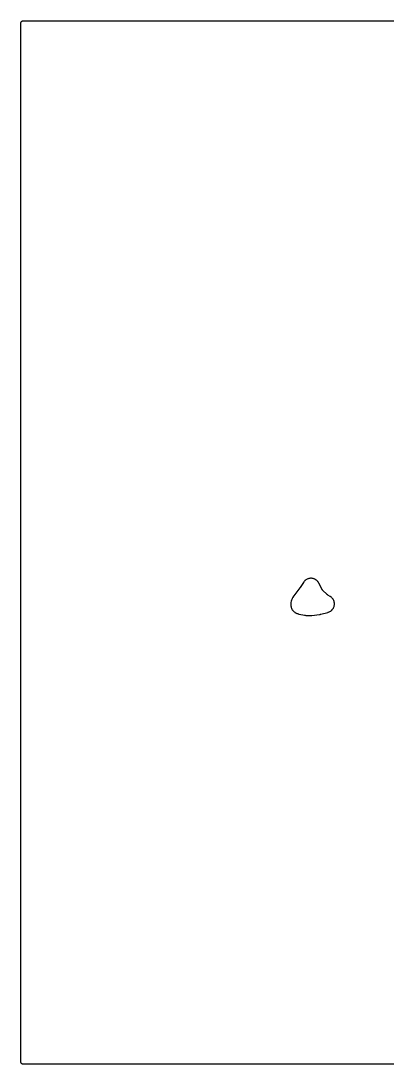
# Model space of a CAD drawing. Header units: millimetres. Extents: x 0 to 300, y 0 to 300.
# Drawn here: x -0.1 to 105.2, y -0.1 to 300.1 of the extents above; entities that cross this region are included whole.
import ezdxf

# ---------------------------------------------------------------- set-up
doc = ezdxf.new("R2010")
doc.units = ezdxf.units.MM
doc.layers.add('CUT', color=7, linetype='CONTINUOUS')

msp = doc.modelspace()

# ---------------------------------------------------------------- linework, layer by layer
at = {"layer": 'CUT'}
msp.add_lwpolyline([(298.5625, -0.0625), (1.4375, -0.0625), (0.5522, -0.0625), (0.4788, -0.0589), (0.4206, -0.0503), (0.3635, -0.036), (0.3082, -0.0162), (0.255, 0.009), (0.2046, 0.0392), (0.1573, 0.0743), (0.1137, 0.1137), (0.0743, 0.1573), (0.0392, 0.2046), (0.009, 0.255), (-0.0162, 0.3082), (-0.036, 0.3635), (-0.0503, 0.4206), (-0.0589, 0.4788), (-0.0625, 0.5522), (-0.0625, 1.4375), (-0.0625, 298.5625), (-0.0625, 299.4478), (-0.0589, 299.5212), (-0.0503, 299.5794), (-0.036, 299.6365), (-0.0162, 299.6918), (0.009, 299.745), (0.0392, 299.7954), (0.0743, 299.8427), (0.1137, 299.8863), (0.1573, 299.9257), (0.2046, 299.9608), (0.255, 299.991), (0.3082, 300.0162), (0.3635, 300.036), (0.4206, 300.0503), (0.4788, 300.0589), (0.5522, 300.0625), (1.4375, 300.0625), (298.5625, 300.0625)], dxfattribs=at)
msp.add_lwpolyline([(77.5459, 131.745), (77.5502, 131.7186), (77.5597, 131.6674), (77.5623, 131.6543), (77.58, 131.5693), (77.5828, 131.5563), (77.5925, 131.5146), (77.5962, 131.4996), (77.6213, 131.4023), (77.6254, 131.3874), (77.642, 131.3294), (77.6513, 131.2999), (77.7156, 131.1125), (77.7387, 131.0551), (77.8208, 130.8778), (77.8496, 130.8231), (77.9495, 130.6552), (77.9839, 130.6037), (78.1005, 130.447), (78.14, 130.3993), (78.2721, 130.2554), (78.3163, 130.2121), (78.4626, 130.0825), (78.5109, 130.044), (78.6697, 129.9302), (78.7218, 129.8968), (78.8939, 129.7986), (78.9211, 129.7839), (78.975, 129.7568), (78.9889, 129.75), (79.0798, 129.7071), (79.0938, 129.7006), (79.2779, 129.6194), (79.2919, 129.6135), (79.3839, 129.5757), (79.3981, 129.57), (79.4539, 129.5487), (79.4827, 129.5386), (79.6718, 129.4773), (79.7011, 129.4686), (79.7588, 129.4531), (79.7736, 129.4493), (79.8702, 129.4259), (79.8851, 129.4225), (81.4815, 129.0797), (81.4922, 129.0775), (81.5674, 129.0628), (81.5786, 129.0607), (81.6281, 129.052), (81.652, 129.0483), (81.8015, 129.0281), (81.8246, 129.0255), (81.8648, 129.0216), (81.8757, 129.0207), (81.9512, 129.0149), (81.9635, 129.014), (82.9747, 128.9569), (82.9901, 128.9563), (83.0893, 128.9532), (83.1046, 128.9529), (83.1642, 128.9526), (83.1948, 128.9532), (83.3931, 128.9623), (83.4236, 128.9645), (83.483, 128.9702), (83.4982, 128.9719), (83.5968, 128.984), (83.6119, 128.986), (85.8014, 129.3113), (85.8169, 129.3138), (85.9173, 129.3314), (85.9327, 129.3343), (86.0581, 129.3597), (86.0734, 129.363), (86.1728, 129.3859), (86.188, 129.3896), (88.1347, 129.8909), (88.1489, 129.8947), (88.2406, 129.9208), (88.2547, 129.9249), (88.3094, 129.9419), (88.3372, 129.9513), (88.5137, 130.0157), (88.5678, 130.0385), (88.7349, 130.1188), (88.7865, 130.1467), (88.945, 130.2429), (88.9936, 130.2757), (89.142, 130.3869), (89.1871, 130.4243), (89.3239, 130.5495), (89.3652, 130.5912), (89.4891, 130.7291), (89.5261, 130.7745), (89.636, 130.9239), (89.6684, 130.9728), (89.7632, 131.1321), (89.7907, 131.184), (89.8694, 131.3518), (89.8917, 131.4061), (89.9537, 131.5808), (89.9706, 131.637), (90.0152, 131.8169), (90.0265, 131.8745), (90.0534, 132.0579), (90.059, 132.1163), (90.0678, 132.3015), (90.0678, 132.3602), (90.0584, 132.5453), (90.0526, 132.6037), (90.0253, 132.7871), (90.0138, 132.8446), (89.9687, 133.0244), (89.9517, 133.0806), (89.8892, 133.2551), (89.8668, 133.3093), (89.7876, 133.477), (89.76, 133.5287), (89.6648, 133.6878), (89.6322, 133.7366), (89.522, 133.8857), (89.4848, 133.931), (89.3605, 134.0686), (89.3191, 134.1102), (89.182, 134.2349), (89.1367, 134.2723), (88.986, 134.3846), (88.9621, 134.4015), (88.9145, 134.4335), (88.9023, 134.4415), (88.8219, 134.4927), (88.8094, 134.5004), (88.1799, 134.8801), (88.1688, 134.8869), (88.1503, 134.8984), (88.1067, 134.9274), (88.0342, 134.9787), (88.0026, 135.0021), (87.9994, 135.0046), (87.9689, 135.0293), (87.9011, 135.0867), (87.8621, 135.1217), (87.8464, 135.1367), (87.837, 135.1458), (86.7263, 136.2352), (86.7179, 136.2436), (86.7039, 136.2577), (86.6712, 136.2924), (86.6297, 136.3389), (86.5771, 136.4036), (86.5274, 136.4709), (86.481, 136.5402), (86.4488, 136.5936), (86.4252, 136.635), (86.4159, 136.6525), (86.4104, 136.663), (85.564, 138.2998), (85.557, 138.313), (85.5104, 138.3979), (85.503, 138.4109), (85.4738, 138.4611), (85.4582, 138.4865), (85.3541, 138.6466), (85.3191, 138.6949), (85.2013, 138.8418), (85.1618, 138.8864), (85.03, 139.0209), (84.9862, 139.0614), (84.8417, 139.1821), (84.7941, 139.218), (84.6383, 139.3239), (84.5875, 139.3549), (84.4219, 139.4448), (84.3682, 139.4706), (84.1946, 139.5436), (84.1386, 139.564), (83.9586, 139.6194), (83.9009, 139.6341), (83.7163, 139.6714), (83.6574, 139.6803), (83.47, 139.6992), (83.4105, 139.7022), (83.2221, 139.7023), (83.1626, 139.6994), (82.9752, 139.6809), (82.9162, 139.6721), (82.7316, 139.6351), (82.6738, 139.6205), (82.4937, 139.5653), (82.4377, 139.5451), (82.264, 139.4724), (82.2102, 139.4466), (82.0445, 139.357), (81.9936, 139.3261), (81.8377, 139.2205), (81.79, 139.1847), (81.6453, 139.0642), (81.6015, 139.0238), (81.4694, 138.8895), (81.4298, 138.845), (81.3101, 138.6962), (81.292, 138.6725), (81.2578, 138.6255), (81.2492, 138.6133), (81.1943, 138.5335), (81.186, 138.5212), (80.2212, 137.0429), (80.2183, 137.0385), (80.2115, 137.0282), (80.2086, 137.0238), (80.2017, 137.0135), (80.1981, 137.0081), (80.1894, 136.9954), (80.1857, 136.99), (80.1792, 136.9805), (80.1755, 136.9752), (80.1669, 136.963), (80.1636, 136.9584), (80.1563, 136.9481), (80.146, 136.934), (80.1415, 136.9278), (78.1472, 134.2265), (78.1381, 134.2138), (78.0797, 134.1302), (78.0709, 134.1173), (78.0371, 134.0661), (78.0205, 134.0395), (77.9186, 133.8661), (77.8897, 133.8104), (77.8076, 133.6298), (77.7846, 133.5714), (77.721, 133.3807), (77.7118, 133.3506), (77.6955, 133.2916), (77.6915, 133.2764), (77.6669, 133.1774), (77.6633, 133.1621), (77.5767, 132.7701), (77.574, 132.7571), (77.5572, 132.672), (77.5547, 132.6589), (77.5457, 132.6075), (77.5417, 132.5811), (77.5198, 132.4114), (77.5153, 132.3582), (77.5087, 132.1895), (77.509, 132.1362), (77.5173, 131.9676), (77.5223, 131.9145)], close=True, dxfattribs=at)

doc.saveas('drawing.dxf')
